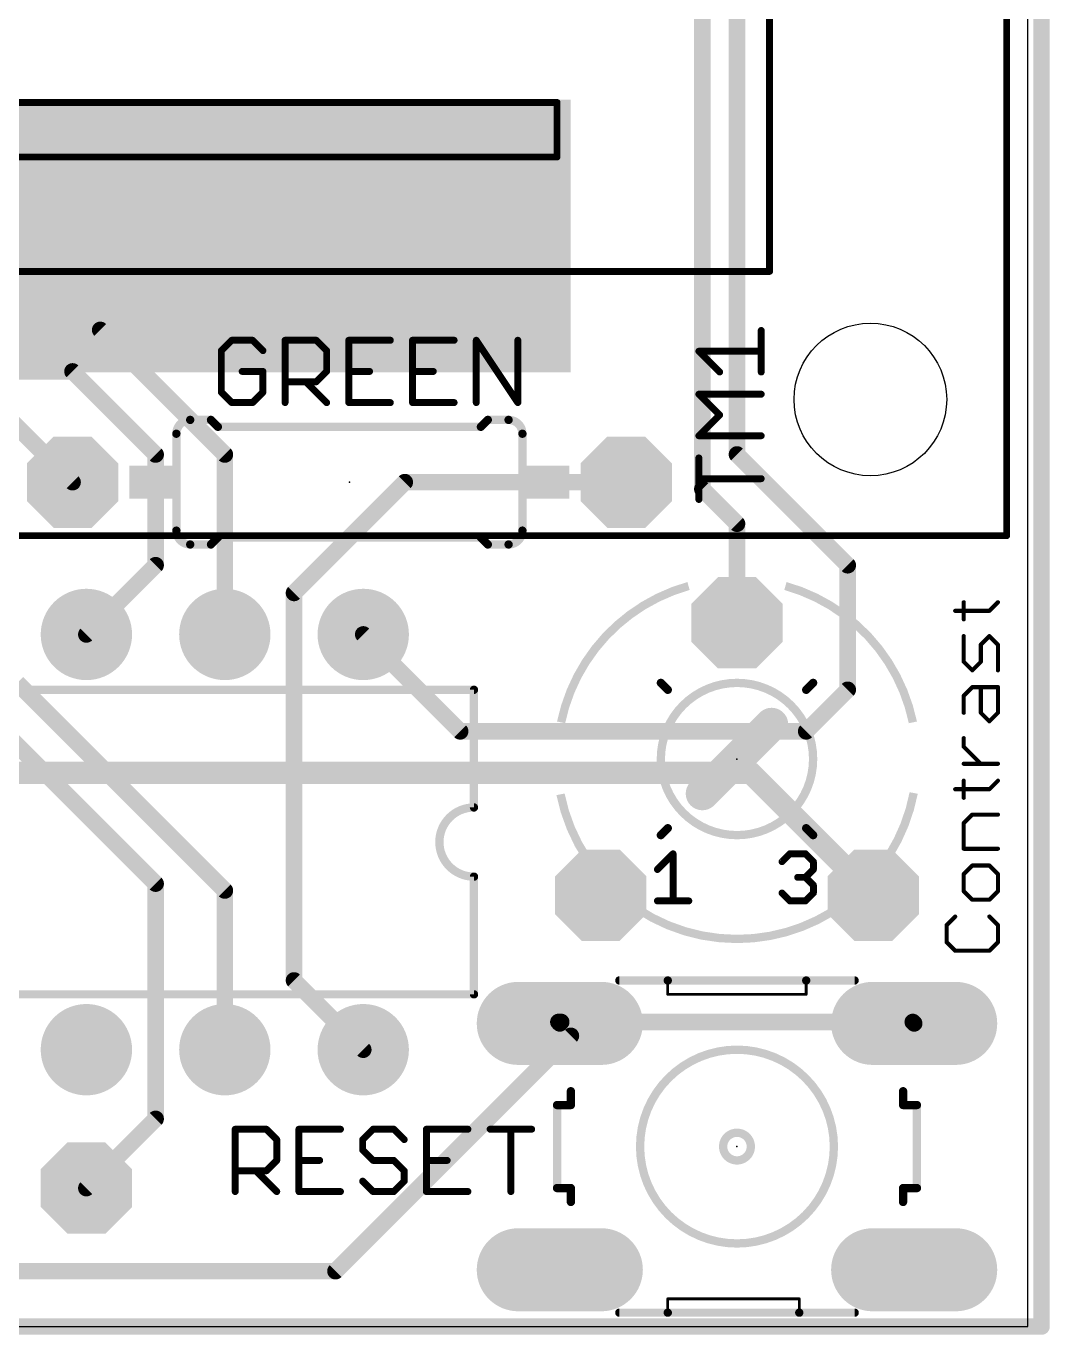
# Model space of a CAD drawing. Extents: x -0.2 to 81.2, y -0.2 to 53.5.
# Drawn here: x 62.4 to 81.18, y -0.15 to 23.86 of the extents above; entities that cross this region are included whole.
import ezdxf

# ---------------------------------------------------------------- set-up
doc = ezdxf.new("R2010")
doc.units = 0
for name, color, linetype in [('1', 12, 'CONTINUOUS'), ('16', 132, 'CONTINUOUS'), ('17', 110, 'CONTINUOUS'), ('20', 53, 'CONTINUOUS'), ('21', 253, 'CONTINUOUS'), ('23', 53, 'CONTINUOUS'), ('25', 253, 'CONTINUOUS'), ('43', 110, 'CONTINUOUS')]:
    doc.layers.add(name, color=color, linetype=linetype)

# ---------------------------------------------------------------- blocks, each defined once
blk = doc.blocks.new('RECT')
blk.add_solid([(-0.5, -0.5), (0.5, -0.5), (-0.5, 0.5), (0.5, 0.5)])
blk = doc.blocks.new('OCTAGONP')
at = {"const_width": 0.5}
blk.add_lwpolyline([(-0.25, -0.1036), (-0.25, 0.1036), (-0.1036, 0.25), (0.1036, 0.25), (0.25, 0.1036), (0.25, -0.1036), (0.1036, -0.25), (-0.1036, -0.25), (-0.25, -0.1036), (-0.25, 0.1036)], dxfattribs=at)
blk = doc.blocks.new('ROUNDP')
at = {"const_width": 0.5}
blk.add_lwpolyline([(0, -0.25, 1), (0, 0.25, 1), (0, -0.25)], format="xyb", dxfattribs=at)
blk = doc.blocks.new('LONGP100')
at = {"const_width": 1}
blk.add_lwpolyline([(-0.5, 0), (0.5, 0)], dxfattribs=at)
at = {"const_width": 0.5}
for points in [[(-0.5, 0.25, 1), (-0.5, -0.25)], [(0.5, -0.25, 1), (0.5, 0.25)]]:
    blk.add_lwpolyline(points, format="xyb", dxfattribs=at)

msp = doc.modelspace()

# ---------------------------------------------------------------- linework, layer by layer
at = {"layer": '1'}
for points, const_width in [([(63.246, 15.494), (49.022, 29.718)], 0.3048), ([(45.72, 10.16), (75.692, 10.16)], 0.4064), ([(75.692, 10.16), (77.938, 7.914)], 0.4064), ([(72.2122, 5.588), (72.1868, 5.5626)], 0.3048), ([(72.39, 5.588), (72.2122, 5.588)], 0.3048), ([(72.39, 5.334), (72.39, 5.588)], 0.3048), ([(68.072, 1.016), (72.39, 5.334)], 0.3048), ([(34.544, 1.016), (68.072, 1.016)], 0.3048)]:
    msp.add_lwpolyline(points, dxfattribs=dict(at, const_width=const_width))
for points, const_width in [([(63.1921, 15.4401, 1), (63.2999, 15.5479)], 0.1524), ([(75.7638, 10.2318, 1), (75.6202, 10.0882)], 0.2032), ([(75.692, 10.0584, 1), (75.692, 10.2616)], 0.2032), ([(77.8662, 7.8422, 1), (78.0098, 7.9858)], 0.2032), ([(72.1329, 5.6165, 1), (72.2407, 5.5087)], 0.1524), ([(72.2122, 5.6642, 1), (72.2122, 5.5118)], 0.1524), ([(72.2661, 5.5341, 1), (72.1583, 5.6419)], 0.1524), ([(72.4662, 5.588, 1), (72.3138, 5.588)], 0.1524), ([(72.39, 5.5118, 1), (72.39, 5.6642)], 0.1524), ([(72.3138, 5.334, 1), (72.4662, 5.334)], 0.1524), ([(72.4439, 5.2801, 1), (72.3361, 5.3879)], 0.1524), ([(68.0181, 1.0699, 1), (68.1259, 0.9621)], 0.1524), ([(68.072, 0.9398, 1), (68.072, 1.0922)], 0.1524)]:
    msp.add_lwpolyline(points, format="xyb", dxfattribs=dict(at, const_width=const_width))
at = {"layer": '16', "const_width": 0.3048}
for points in [[(81.026, 0), (81.026, 53.34)], [(75.438, 16.002), (75.438, 48.641)], [(74.803, 31.369), (74.803, 15.367)], [(60.452, 18.288), (63.754, 18.288)], [(63.754, 18.288), (66.04, 16.002)], [(57.912, 17.526), (63.246, 17.526)], [(63.246, 17.526), (64.77, 16.002)], [(64.77, 16.002), (64.77, 13.97)], [(66.04, 16.002), (66.04, 12.7)], [(77.47, 13.97), (75.438, 16.002)], [(67.31, 13.462), (69.342, 15.494)], [(69.342, 15.494), (73.406, 15.494)], [(74.803, 15.367), (75.438, 14.732)], [(75.438, 14.732), (75.438, 12.914)], [(64.77, 13.97), (63.5, 12.7)], [(77.47, 11.684), (77.47, 13.97)], [(67.31, 6.35), (67.31, 13.462)], [(66.04, 12.7), (65.532, 12.7)], [(70.358, 10.922), (68.58, 12.7)], [(66.04, 8.001), (62.23, 11.811)], [(76.708, 10.922), (77.47, 11.684)], [(61.722, 11.176), (64.77, 8.128)], [(70.358, 10.922), (76.708, 10.922)], [(64.77, 8.128), (64.77, 3.81)], [(66.04, 5.08), (66.04, 8.001)], [(67.31, 6.35), (68.58, 5.08)], [(72.1614, 5.588), (72.136, 5.588)], [(72.1868, 5.5626), (72.1614, 5.588)], [(72.1614, 5.588), (78.6638, 5.588)], [(78.6638, 5.588), (78.6892, 5.5626)], [(64.77, 3.81), (63.5, 2.54)], [(0, 0), (81.026, 0)]]:
    msp.add_lwpolyline(points, dxfattribs=at)
at = {"layer": '16', "const_width": 0.1524}
for points in [[(63.8079, 18.3419, 1), (63.7001, 18.2341)], [(63.754, 18.2118, 1), (63.754, 18.3642)], [(63.2999, 17.5799, 1), (63.1921, 17.4721)], [(63.246, 17.4498, 1), (63.246, 17.6022)], [(64.8462, 16.002, 1), (64.6938, 16.002)], [(64.7161, 15.9481, 1), (64.8239, 16.0559)], [(66.1162, 16.002, 1), (65.9638, 16.002)], [(65.9861, 15.9481, 1), (66.0939, 16.0559)], [(75.4919, 16.0559, 1), (75.3841, 15.9481)], [(75.3618, 16.002, 1), (75.5142, 16.002)], [(69.342, 15.5702, 1), (69.342, 15.4178)], [(69.3959, 15.4401, 1), (69.2881, 15.5479)], [(73.406, 15.4178, 1), (73.406, 15.5702)], [(74.8569, 15.4209, 1), (74.7491, 15.3131)], [(74.7268, 15.367, 1), (74.8792, 15.367)], [(75.5142, 14.732, 1), (75.3618, 14.732)], [(75.3841, 14.6781, 1), (75.4919, 14.7859)], [(64.6938, 13.97, 1), (64.8462, 13.97)], [(64.8239, 13.9161, 1), (64.7161, 14.0239)], [(77.5462, 13.97, 1), (77.3938, 13.97)], [(77.4161, 13.9161, 1), (77.5239, 14.0239)], [(67.3862, 13.462, 1), (67.2338, 13.462)], [(67.2561, 13.5159, 1), (67.3639, 13.4081)], [(75.3618, 12.914, 1), (75.5142, 12.914)], [(63.4461, 12.7539, 1), (63.5539, 12.6461)], [(65.532, 12.7762, 1), (65.532, 12.6238)], [(65.9638, 12.7, 1), (66.1162, 12.7)], [(66.04, 12.6238, 1), (66.04, 12.7762)], [(68.6339, 12.7539, 1), (68.5261, 12.6461)], [(77.5239, 11.6301, 1), (77.4161, 11.7379)], [(77.3938, 11.684, 1), (77.5462, 11.684)], [(70.358, 10.9982, 1), (70.358, 10.8458)], [(70.3041, 10.8681, 1), (70.4119, 10.9759)], [(76.6541, 10.9759, 1), (76.7619, 10.8681)], [(76.708, 10.8458, 1), (76.708, 10.9982)], [(64.8462, 8.128, 1), (64.6938, 8.128)], [(64.7161, 8.0741, 1), (64.8239, 8.1819)], [(66.1162, 8.001, 1), (65.9638, 8.001)], [(65.9861, 7.9471, 1), (66.0939, 8.0549)], [(67.3639, 6.4039, 1), (67.2561, 6.2961)], [(67.2338, 6.35, 1), (67.3862, 6.35)], [(72.136, 5.6642, 1), (72.136, 5.5118)], [(72.2153, 5.6419, 1), (72.1075, 5.5341)], [(72.1614, 5.6642, 1), (72.1614, 5.5118)], [(72.1329, 5.5087, 1), (72.2407, 5.6165)], [(72.1614, 5.5118, 1), (72.1614, 5.6642)], [(78.7177, 5.6419, 1), (78.6099, 5.5341)], [(78.6353, 5.5087, 1), (78.7431, 5.6165)], [(78.6638, 5.5118, 1), (78.6638, 5.6642)], [(65.9638, 5.08, 1), (66.1162, 5.08)], [(68.5261, 5.0261, 1), (68.6339, 5.1339)], [(64.6938, 3.81, 1), (64.8462, 3.81)], [(64.8239, 3.7561, 1), (64.7161, 3.8639)], [(63.4461, 2.5939, 1), (63.5539, 2.4861)], [(80.9498, 0, 1), (81.1022, 0)], [(81.026, -0.0762, 1), (81.026, 0.0762)]]:
    msp.add_lwpolyline(points, format="xyb", dxfattribs=at)
at = {"layer": '20'}
for p, q in [((80.772, 0), (80.772, 53.34)), ((0, 0), (80.772, 0))]:
    msp.add_line(p, q, dxfattribs=at)
msp.add_circle((77.886, 17.012), 1.4, dxfattribs=at)
at = {"layer": '21'}
for points, const_width in [([(80.386, 14.512), (80.386, 50.512)], 0.127), ([(76.036, 45.662), (76.036, 19.362)], 0.127), ([(72.136, 22.462), (8.636, 22.462)], 0.127), ([(72.136, 21.462), (72.136, 22.462)], 0.127), ([(8.636, 21.462), (72.136, 21.462)], 0.127), ([(76.036, 19.362), (4.736, 19.362)], 0.127), ([(65.405, 16.637), (65.786, 16.637)], 0.1524), ([(65.913, 16.51), (65.786, 16.637)], 0.1524), ([(65.913, 16.51), (70.739, 16.51)], 0.1524), ([(70.739, 16.51), (70.866, 16.637)], 0.1524), ([(71.247, 16.637), (70.866, 16.637)], 0.1524), ([(65.151, 16.383), (65.151, 14.605)], 0.1524), ([(71.501, 16.383), (71.501, 14.605)], 0.1524), ([(0.386, 14.512), (80.386, 14.512)], 0.127), ([(65.405, 14.351), (65.786, 14.351)], 0.1524), ([(65.913, 14.478), (65.786, 14.351)], 0.1524), ([(65.913, 14.478), (70.739, 14.478)], 0.1524), ([(70.739, 14.478), (70.866, 14.351)], 0.1524), ([(71.247, 14.351), (70.866, 14.351)], 0.1524), ([(79.5988, 12.977), (79.5988, 13.2905)], 0.0762), ([(80.0691, 13.1337), (80.2259, 13.2905)], 0.0762), ([(79.4421, 13.1337), (80.0691, 13.1337)], 0.0762), ([(79.5988, 12.1982), (79.5988, 12.6685)], 0.0762), ([(80.0691, 12.6685), (79.9124, 12.5118)], 0.0762), ([(79.9124, 12.5118), (79.9124, 12.1982)], 0.0762), ([(80.2259, 12.5118), (80.0691, 12.6685)], 0.0762), ([(80.2259, 12.0415), (80.2259, 12.5118)], 0.0762), ([(79.7556, 12.0415), (79.5988, 12.1982)], 0.0762), ([(79.9124, 12.1982), (79.7556, 12.0415)], 0.0762), ([(74.168, 11.684), (74.041, 11.811)], 0.1524), ([(76.708, 11.684), (76.835, 11.811)], 0.1524), ([(79.5988, 11.5762), (79.7556, 11.733)], 0.0762), ([(79.7556, 11.733), (80.2259, 11.733)], 0.0762), ([(79.9124, 11.2627), (79.9124, 11.733)], 0.0762), ([(80.2259, 11.733), (80.2259, 11.2627)], 0.0762), ([(70.612, 11.684), (33.528, 11.684)], 0.1524), ([(70.612, 9.525), (70.612, 11.684)], 0.1524), ([(79.5988, 11.2627), (79.5988, 11.5762)], 0.0762), ([(74.803, 9.779), (76.073, 11.049)], 0.6096), ([(80.0691, 11.1059), (79.9124, 11.2627)], 0.0762), ([(80.2259, 11.2627), (80.0691, 11.1059)], 0.0762), ([(79.5988, 10.6399), (79.5988, 10.7966)], 0.0762), ([(79.9124, 10.3263), (79.5988, 10.6399)], 0.0762), ([(80.2259, 10.3263), (79.5988, 10.3263)], 0.0762), ([(79.4421, 9.8594), (80.0691, 9.8594)], 0.0762), ([(79.5988, 9.7027), (79.5988, 10.0162)], 0.0762), ([(80.0691, 9.8594), (80.2259, 10.0162)], 0.0762), ([(79.5988, 9.2374), (79.7556, 9.3942)], 0.0762), ([(79.7556, 9.3942), (80.2259, 9.3942)], 0.0762), ([(74.168, 9.144), (74.041, 9.017)], 0.1524), ([(76.708, 9.144), (76.835, 9.017)], 0.1524), ([(79.5988, 8.7671), (79.5988, 9.2374)], 0.0762), ([(73.9775, 8.3867), (74.2656, 8.6748)], 0.127), ([(74.2656, 8.6748), (74.2656, 7.8105)], 0.127), ([(76.2635, 8.5308), (76.4076, 8.6748)], 0.127), ([(76.4076, 8.6748), (76.6957, 8.6748)], 0.127), ([(76.6957, 8.6748), (76.8397, 8.5308)], 0.127), ([(80.2259, 8.7671), (79.5988, 8.7671)], 0.0762), ([(76.8397, 8.3867), (76.6957, 8.2427)], 0.127), ([(76.8397, 8.5308), (76.8397, 8.3867)], 0.127), ([(79.7556, 8.4587), (79.5988, 8.3019)], 0.0762), ([(80.0691, 8.4587), (79.7556, 8.4587)], 0.0762), ([(80.2259, 8.3019), (80.0691, 8.4587)], 0.0762), ([(70.612, 6.096), (70.612, 8.255)], 0.1524), ([(76.6957, 8.2427), (76.5516, 8.2427)], 0.127), ([(76.6957, 8.2427), (76.8397, 8.0986)], 0.127), ([(79.5988, 8.3019), (79.5988, 7.9884)], 0.0762), ([(80.2259, 7.9884), (80.2259, 8.3019)], 0.0762), ([(76.4076, 7.8105), (76.2635, 7.9546)], 0.127), ([(76.8397, 7.9546), (76.6957, 7.8105)], 0.127), ([(76.8397, 8.0986), (76.8397, 7.9546)], 0.127), ([(79.5988, 7.9884), (79.7556, 7.8316)], 0.0762), ([(80.0691, 7.8316), (80.2259, 7.9884)], 0.0762), ([(73.9775, 7.8105), (74.5537, 7.8105)], 0.127), ([(76.6957, 7.8105), (76.4076, 7.8105)], 0.127), ([(79.7556, 7.8316), (80.0691, 7.8316)], 0.0762), ([(79.4421, 7.5232), (79.2853, 7.3664)], 0.0762), ([(80.2259, 7.3664), (80.0691, 7.5232)], 0.0762), ([(79.2853, 7.3664), (79.2853, 7.0529)], 0.0762), ([(80.2259, 7.0529), (80.2259, 7.3664)], 0.0762), ([(79.2853, 7.0529), (79.4421, 6.8961)], 0.0762), ([(80.0691, 6.8961), (80.2259, 7.0529)], 0.0762), ([(79.4421, 6.8961), (80.0691, 6.8961)], 0.0762), ([(74.168, 6.35), (73.279, 6.35)], 0.1524), ([(76.708, 6.35), (74.168, 6.35)], 0.1524), ([(74.168, 6.35), (74.168, 6.096)], 0.0508), ([(77.597, 6.35), (76.708, 6.35)], 0.1524), ([(76.708, 6.096), (76.708, 6.35)], 0.0508), ([(70.612, 6.096), (33.528, 6.096)], 0.1524), ([(76.708, 6.096), (74.168, 6.096)], 0.0508), ([(72.39, 4.064), (72.39, 4.318)], 0.1524), ([(78.486, 4.064), (78.486, 4.318)], 0.1524), ([(72.136, 4.064), (72.39, 4.064)], 0.1524), ([(72.136, 4.064), (72.136, 2.54)], 0.1524), ([(78.486, 4.064), (78.74, 4.064)], 0.1524), ([(78.74, 2.54), (78.74, 4.064)], 0.1524), ([(72.39, 2.54), (72.136, 2.54)], 0.1524), ([(72.39, 2.54), (72.39, 2.286)], 0.1524), ([(78.74, 2.54), (78.486, 2.54)], 0.1524), ([(78.486, 2.54), (78.486, 2.286)], 0.1524), ([(76.581, 0.508), (74.168, 0.508)], 0.0508), ([(74.168, 0.508), (74.168, 0.254)], 0.0508), ([(76.581, 0.508), (76.581, 0.254)], 0.0508), ([(73.279, 0.254), (74.168, 0.254)], 0.1524), ([(74.168, 0.254), (76.581, 0.254)], 0.1524), ([(76.581, 0.254), (77.597, 0.254)], 0.1524)]:
    msp.add_lwpolyline(points, dxfattribs=dict(at, const_width=const_width))
for points, const_width in [([(72.1678, 22.462, 1), (72.1043, 22.462)], 0.0635), ([(72.136, 22.4303, 1), (72.136, 22.4937)], 0.0635), ([(72.1043, 21.462, 1), (72.1678, 21.462)], 0.0635), ([(72.136, 21.4303, 1), (72.136, 21.4937)], 0.0635), ([(76.0042, 19.362, 1), (76.0678, 19.362)], 0.0635), ([(76.036, 19.3303, 1), (76.036, 19.3938)], 0.0635), ([(65.405, 16.637, 0.4142), (65.151, 16.383)], 0.1524), ([(65.405, 16.6751, 1), (65.405, 16.5989)], 0.0762), ([(65.405, 16.5989, 1), (65.405, 16.6751)], 0.0762), ([(65.8129, 16.6639, 1), (65.7591, 16.6101)], 0.0762), ([(65.786, 16.5989, 1), (65.786, 16.6751)], 0.0762), ([(65.913, 16.5481, 1), (65.913, 16.4719)], 0.0762), ([(65.8861, 16.4831, 1), (65.9399, 16.5369)], 0.0762), ([(70.7121, 16.5369, 1), (70.7659, 16.4831)], 0.0762), ([(70.739, 16.4719, 1), (70.739, 16.5481)], 0.0762), ([(70.866, 16.6751, 1), (70.866, 16.5989)], 0.0762), ([(70.8929, 16.6101, 1), (70.8391, 16.6639)], 0.0762), ([(71.501, 16.383, 0.4142), (71.247, 16.637)], 0.1524), ([(71.247, 16.6751, 1), (71.247, 16.5989)], 0.0762), ([(71.247, 16.5989, 1), (71.247, 16.6751)], 0.0762), ([(65.1891, 16.383, 1), (65.1129, 16.383)], 0.0762), ([(65.1129, 16.383, 1), (65.1891, 16.383)], 0.0762), ([(71.5391, 16.383, 1), (71.4629, 16.383)], 0.0762), ([(71.4629, 16.383, 1), (71.5391, 16.383)], 0.0762), ([(65.151, 14.605, 0.4142), (65.405, 14.351)], 0.1524), ([(65.1891, 14.605, 1), (65.1129, 14.605)], 0.0762), ([(71.247, 14.351, 0.4142), (71.501, 14.605)], 0.1524), ([(71.5391, 14.605, 1), (71.4629, 14.605)], 0.0762), ([(65.1129, 14.605, 1), (65.1891, 14.605)], 0.0762), ([(65.405, 14.3891, 1), (65.405, 14.3129)], 0.0762), ([(65.405, 14.3129, 1), (65.405, 14.3891)], 0.0762), ([(65.7591, 14.3779, 1), (65.8129, 14.3241)], 0.0762), ([(65.786, 14.3129, 1), (65.786, 14.3891)], 0.0762), ([(65.913, 14.5161, 1), (65.913, 14.4399)], 0.0762), ([(65.9399, 14.4511, 1), (65.8861, 14.5049)], 0.0762), ([(70.7659, 14.5049, 1), (70.7121, 14.4511)], 0.0762), ([(70.739, 14.4399, 1), (70.739, 14.5161)], 0.0762), ([(70.866, 14.3891, 1), (70.866, 14.3129)], 0.0762), ([(70.8391, 14.3241, 1), (70.8929, 14.3779)], 0.0762), ([(71.247, 14.3891, 1), (71.247, 14.3129)], 0.0762), ([(71.247, 14.3129, 1), (71.247, 14.3891)], 0.0762), ([(71.4629, 14.605, 1), (71.5391, 14.605)], 0.0762), ([(80.3543, 14.512, 1), (80.4178, 14.512)], 0.0635), ([(80.386, 14.4802, 1), (80.386, 14.5438)], 0.0635), ([(74.549, 13.589, 0.2801), (72.2102, 11.0865)], 0.1524), ([(78.6658, 11.0865, 0.2801), (76.327, 13.589)], 0.1524), ([(79.6179, 13.2905, 1), (79.5798, 13.2905)], 0.0381), ([(80.2394, 13.277, 1), (80.2124, 13.304)], 0.0381), ([(79.4421, 13.1528, 1), (79.4421, 13.1147)], 0.0381), ([(79.5798, 12.977, 1), (79.6179, 12.977)], 0.0381), ([(80.0557, 13.1472, 1), (80.0826, 13.1203)], 0.0381), ([(80.0691, 13.1147, 1), (80.0691, 13.1528)], 0.0381), ([(79.6179, 12.6685, 1), (79.5798, 12.6685)], 0.0381), ([(79.9314, 12.5118, 1), (79.8933, 12.5118)], 0.0381), ([(79.8989, 12.5252, 1), (79.9258, 12.4983)], 0.0381), ([(80.0826, 12.682, 1), (80.0557, 12.655)], 0.0381), ([(80.0826, 12.655, 1), (80.0557, 12.682)], 0.0381), ([(80.245, 12.5118, 1), (80.2069, 12.5118)], 0.0381), ([(80.2124, 12.4983, 1), (80.2394, 12.5252)], 0.0381), ([(79.6123, 12.2117, 1), (79.5854, 12.1847)], 0.0381), ([(79.5798, 12.1982, 1), (79.6179, 12.1982)], 0.0381), ([(79.7421, 12.0549, 1), (79.7691, 12.028)], 0.0381), ([(79.7421, 12.028, 1), (79.7691, 12.0549)], 0.0381), ([(79.8933, 12.1982, 1), (79.9314, 12.1982)], 0.0381), ([(79.9258, 12.1847, 1), (79.8989, 12.2117)], 0.0381), ([(80.2069, 12.0415, 1), (80.245, 12.0415)], 0.0381), ([(75.438, 9.017, 1), (75.438, 11.811, 1), (75.438, 9.017)], 0.1524), ([(74.0679, 11.8379, 1), (74.0141, 11.7841)], 0.0762), ([(76.8619, 11.7841, 1), (76.8081, 11.8379)], 0.0762), ([(79.7556, 11.7521, 1), (79.7556, 11.714)], 0.0381), ([(79.7691, 11.7195, 1), (79.7421, 11.7465)], 0.0381), ([(79.9314, 11.733, 1), (79.8933, 11.733)], 0.0381), ([(80.245, 11.733, 1), (80.2069, 11.733)], 0.0381), ([(80.2259, 11.714, 1), (80.2259, 11.7521)], 0.0381), ([(70.6501, 11.684, 1), (70.5739, 11.684)], 0.0762), ([(70.612, 11.6459, 1), (70.612, 11.7221)], 0.0762), ([(74.1411, 11.6571, 1), (74.1949, 11.7109)], 0.0762), ([(76.6811, 11.7109, 1), (76.7349, 11.6571)], 0.0762), ([(79.6179, 11.5762, 1), (79.5798, 11.5762)], 0.0381), ([(79.5854, 11.5897, 1), (79.6123, 11.5628)], 0.0381), ([(76.1808, 10.9412, 1), (75.9652, 11.1568)], 0.3048), ([(79.9258, 11.2762, 1), (79.8989, 11.2492)], 0.0381), ([(80.2394, 11.2492, 1), (80.2124, 11.2762)], 0.0381), ([(79.5798, 11.2627, 1), (79.6179, 11.2627)], 0.0381), ([(79.8933, 11.2627, 1), (79.9314, 11.2627)], 0.0381), ([(80.0557, 11.1194, 1), (80.0826, 11.0925)], 0.0381), ([(80.0557, 11.0925, 1), (80.0826, 11.1194)], 0.0381), ([(80.2069, 11.2627, 1), (80.245, 11.2627)], 0.0381), ([(79.6179, 10.7966, 1), (79.5798, 10.7966)], 0.0381), ([(79.6123, 10.6533, 1), (79.5854, 10.6264)], 0.0381), ([(79.5798, 10.6399, 1), (79.6179, 10.6399)], 0.0381), ([(79.5988, 10.3454, 1), (79.5988, 10.3073)], 0.0381), ([(79.8989, 10.3129, 1), (79.9258, 10.3398)], 0.0381), ([(80.2259, 10.3073, 1), (80.2259, 10.3454)], 0.0381), ([(74.6952, 9.8868, 1), (74.9108, 9.6712)], 0.3048), ([(75.438, 7.112, 0.3596), (78.6806, 9.7904)], 0.1524), ([(79.4421, 9.8785, 1), (79.4421, 9.8404)], 0.0381), ([(79.6179, 10.0162, 1), (79.5798, 10.0162)], 0.0381), ([(80.0557, 9.8729, 1), (80.0826, 9.846)], 0.0381), ([(80.0691, 9.8404, 1), (80.0691, 9.8785)], 0.0381), ([(80.2394, 10.0027, 1), (80.2124, 10.0297)], 0.0381), ([(72.2001, 9.7664, 0.3575), (75.438, 7.112)], 0.1524), ([(79.5798, 9.7027, 1), (79.6179, 9.7027)], 0.0381), ([(70.612, 9.525, 1), (70.612, 8.255)], 0.1524), ([(70.5739, 9.525, 1), (70.6501, 9.525)], 0.0762), ([(70.612, 9.4869, 1), (70.612, 9.5631)], 0.0762), ([(79.7556, 9.4133, 1), (79.7556, 9.3752)], 0.0381), ([(79.7691, 9.3807, 1), (79.7421, 9.4077)], 0.0381), ([(80.2259, 9.3752, 1), (80.2259, 9.4133)], 0.0381), ([(74.1949, 9.1171, 1), (74.1411, 9.1709)], 0.0762), ([(76.7349, 9.1709, 1), (76.6811, 9.1171)], 0.0762), ([(79.6179, 9.2374, 1), (79.5798, 9.2374)], 0.0381), ([(79.5854, 9.2509, 1), (79.6123, 9.224)], 0.0381), ([(74.0141, 9.0439, 1), (74.0679, 8.9901)], 0.0762), ([(76.8081, 8.9901, 1), (76.8619, 9.0439)], 0.0762), ([(74.2974, 8.6748, 1), (74.2339, 8.6748)], 0.0635), ([(74.2881, 8.6524, 1), (74.2432, 8.6973)], 0.0635), ([(76.4076, 8.7066, 1), (76.4076, 8.6431)], 0.0635), ([(76.43, 8.6524, 1), (76.3851, 8.6973)], 0.0635), ([(76.7181, 8.6973, 1), (76.6732, 8.6524)], 0.0635), ([(76.6957, 8.6431, 1), (76.6957, 8.7066)], 0.0635), ([(79.5988, 8.7862, 1), (79.5988, 8.7481)], 0.0381), ([(79.5798, 8.7671, 1), (79.6179, 8.7671)], 0.0381), ([(80.2259, 8.7481, 1), (80.2259, 8.7862)], 0.0381), ([(73.955, 8.4092, 1), (74, 8.3643)], 0.0635), ([(76.241, 8.5532, 1), (76.286, 8.5083)], 0.0635), ([(76.8715, 8.5308, 1), (76.808, 8.5308)], 0.0635), ([(76.808, 8.3867, 1), (76.8715, 8.3867)], 0.0635), ([(76.8173, 8.5083, 1), (76.8622, 8.5532)], 0.0635), ([(76.8622, 8.3643, 1), (76.8173, 8.4092)], 0.0635), ([(79.7556, 8.4777, 1), (79.7556, 8.4396)], 0.0381), ([(79.7691, 8.4452, 1), (79.7421, 8.4722)], 0.0381), ([(80.0826, 8.4722, 1), (80.0557, 8.4452)], 0.0381), ([(80.0691, 8.4396, 1), (80.0691, 8.4777)], 0.0381), ([(70.6501, 8.255, 1), (70.5739, 8.255)], 0.0762), ([(70.612, 8.2169, 1), (70.612, 8.2931)], 0.0762), ([(76.5516, 8.2744, 1), (76.5516, 8.2109)], 0.0635), ([(76.7181, 8.2651, 1), (76.6732, 8.2202)], 0.0635), ([(76.6732, 8.2651, 1), (76.7181, 8.2202)], 0.0635), ([(76.6957, 8.2109, 1), (76.6957, 8.2744)], 0.0635), ([(79.5854, 8.3154, 1), (79.6123, 8.2884)], 0.0381), ([(79.6179, 8.3019, 1), (79.5798, 8.3019)], 0.0381), ([(80.245, 8.3019, 1), (80.2069, 8.3019)], 0.0381), ([(80.2124, 8.2884, 1), (80.2394, 8.3154)], 0.0381), ([(76.286, 7.977, 1), (76.241, 7.9321)], 0.0635), ([(76.8715, 8.0986, 1), (76.808, 8.0986)], 0.0635), ([(76.808, 7.9546, 1), (76.8715, 7.9546)], 0.0635), ([(76.8173, 8.0762, 1), (76.8622, 8.1211)], 0.0635), ([(76.8622, 7.9321, 1), (76.8173, 7.977)], 0.0635), ([(79.6123, 8.0019, 1), (79.5854, 7.9749)], 0.0381), ([(79.5798, 7.9884, 1), (79.6179, 7.9884)], 0.0381), ([(80.2069, 7.9884, 1), (80.245, 7.9884)], 0.0381), ([(80.2394, 7.9749, 1), (80.2124, 8.0019)], 0.0381), ([(73.9775, 7.8422, 1), (73.9775, 7.7788)], 0.0635), ([(74.2339, 7.8105, 1), (74.2974, 7.8105)], 0.0635), ([(74.5537, 7.7788, 1), (74.5537, 7.8422)], 0.0635), ([(76.4076, 7.8422, 1), (76.4076, 7.7788)], 0.0635), ([(76.3851, 7.788, 1), (76.43, 7.833)], 0.0635), ([(76.6732, 7.833, 1), (76.7181, 7.788)], 0.0635), ([(76.6957, 7.7788, 1), (76.6957, 7.8422)], 0.0635), ([(79.7556, 7.8507, 1), (79.7556, 7.8126)], 0.0381), ([(79.7421, 7.8181, 1), (79.7691, 7.8451)], 0.0381), ([(80.0557, 7.8451, 1), (80.0826, 7.8181)], 0.0381), ([(80.0691, 7.8126, 1), (80.0691, 7.8507)], 0.0381), ([(79.4555, 7.5097, 1), (79.4286, 7.5366)], 0.0381), ([(80.0826, 7.5366, 1), (80.0557, 7.5097)], 0.0381), ([(79.3043, 7.3664, 1), (79.2662, 7.3664)], 0.0381), ([(79.2718, 7.3799, 1), (79.2988, 7.3529)], 0.0381), ([(80.245, 7.3664, 1), (80.2069, 7.3664)], 0.0381), ([(80.2124, 7.3529, 1), (80.2394, 7.3799)], 0.0381), ([(79.2988, 7.0663, 1), (79.2718, 7.0394)], 0.0381), ([(79.2662, 7.0529, 1), (79.3043, 7.0529)], 0.0381), ([(80.2069, 7.0529, 1), (80.245, 7.0529)], 0.0381), ([(80.2394, 7.0394, 1), (80.2124, 7.0663)], 0.0381), ([(79.4421, 6.9152, 1), (79.4421, 6.8771)], 0.0381), ([(79.4286, 6.8826, 1), (79.4555, 6.9096)], 0.0381), ([(80.0557, 6.9096, 1), (80.0826, 6.8826)], 0.0381), ([(80.0691, 6.8771, 1), (80.0691, 6.9152)], 0.0381), ([(73.279, 6.3881, 1), (73.279, 6.3119)], 0.0762), ([(74.168, 6.3881, 1), (74.168, 6.3119)], 0.0762), ([(74.168, 6.3119, 1), (74.168, 6.3881)], 0.0762), ([(74.1807, 6.35, 1), (74.1553, 6.35)], 0.0254), ([(76.708, 6.3881, 1), (76.708, 6.3119)], 0.0762), ([(76.708, 6.3119, 1), (76.708, 6.3881)], 0.0762), ([(76.7207, 6.35, 1), (76.6953, 6.35)], 0.0254), ([(77.597, 6.3119, 1), (77.597, 6.3881)], 0.0762), ([(70.5739, 6.096, 1), (70.6501, 6.096)], 0.0762), ([(70.612, 6.0579, 1), (70.612, 6.1341)], 0.0762), ([(74.168, 6.1087, 1), (74.168, 6.0833)], 0.0254), ([(74.1553, 6.096, 1), (74.1807, 6.096)], 0.0254), ([(76.6953, 6.096, 1), (76.7207, 6.096)], 0.0254), ([(76.708, 6.0833, 1), (76.708, 6.1087)], 0.0254), ([(75.438, 1.524, 1), (75.438, 5.08, 1), (75.438, 1.524)], 0.1524), ([(72.4281, 4.318, 1), (72.3519, 4.318)], 0.0762), ([(78.5241, 4.318, 1), (78.4479, 4.318)], 0.0762), ([(72.136, 4.1021, 1), (72.136, 4.0259)], 0.0762), ([(72.1741, 4.064, 1), (72.0979, 4.064)], 0.0762), ([(72.3519, 4.064, 1), (72.4281, 4.064)], 0.0762), ([(72.39, 4.0259, 1), (72.39, 4.1021)], 0.0762), ([(78.486, 4.1021, 1), (78.486, 4.0259)], 0.0762), ([(78.4479, 4.064, 1), (78.5241, 4.064)], 0.0762), ([(78.7781, 4.064, 1), (78.7019, 4.064)], 0.0762), ([(78.74, 4.0259, 1), (78.74, 4.1021)], 0.0762), ([(75.438, 3.048, 1), (75.438, 3.556, 1), (75.438, 3.048)], 0.1524), ([(72.136, 2.5781, 1), (72.136, 2.5019)], 0.0762), ([(72.0979, 2.54, 1), (72.1741, 2.54)], 0.0762), ([(72.4281, 2.54, 1), (72.3519, 2.54)], 0.0762), ([(72.39, 2.5019, 1), (72.39, 2.5781)], 0.0762), ([(78.486, 2.5781, 1), (78.486, 2.5019)], 0.0762), ([(78.5241, 2.54, 1), (78.4479, 2.54)], 0.0762), ([(78.7019, 2.54, 1), (78.7781, 2.54)], 0.0762), ([(78.74, 2.5019, 1), (78.74, 2.5781)], 0.0762), ([(72.3519, 2.286, 1), (72.4281, 2.286)], 0.0762), ([(78.4479, 2.286, 1), (78.5241, 2.286)], 0.0762), ([(74.168, 0.5207, 1), (74.168, 0.4953)], 0.0254), ([(74.1807, 0.508, 1), (74.1553, 0.508)], 0.0254), ([(76.5937, 0.508, 1), (76.5683, 0.508)], 0.0254), ([(76.581, 0.4953, 1), (76.581, 0.5207)], 0.0254), ([(73.279, 0.2921, 1), (73.279, 0.2159)], 0.0762), ([(74.168, 0.2921, 1), (74.168, 0.2159)], 0.0762), ([(74.168, 0.2159, 1), (74.168, 0.2921)], 0.0762), ([(74.1553, 0.254, 1), (74.1807, 0.254)], 0.0254), ([(76.581, 0.2921, 1), (76.581, 0.2159)], 0.0762), ([(76.581, 0.2159, 1), (76.581, 0.2921)], 0.0762), ([(76.5683, 0.254, 1), (76.5937, 0.254)], 0.0254), ([(77.597, 0.2159, 1), (77.597, 0.2921)], 0.0762)]:
    msp.add_lwpolyline(points, format="xyb", dxfattribs=dict(at, const_width=const_width))
at = {"layer": '23'}
for p in [(68.326, 15.494), (75.438, 10.414), (75.438, 3.302)]:
    msp.add_point(p, dxfattribs=at)
at = {"layer": '25', "const_width": 0.127}
for points in [[(75.8825, 17.5153), (75.8825, 18.2779)], [(66.1672, 18.0985), (65.9765, 17.9078)], [(66.5485, 18.0985), (66.1672, 18.0985)], [(66.7392, 17.9078), (66.5485, 18.0985)], [(67.1459, 16.9545), (67.1459, 18.0985)], [(67.1459, 18.0985), (67.7179, 18.0985)], [(67.7179, 18.0985), (67.9085, 17.9078)], [(69.0779, 18.0985), (68.3153, 18.0985)], [(68.3153, 18.0985), (68.3153, 16.9545)], [(70.2473, 18.0985), (69.4847, 18.0985)], [(69.4847, 18.0985), (69.4847, 16.9545)], [(70.6541, 16.9545), (70.6541, 18.0985)], [(70.6541, 18.0985), (71.4167, 16.9545)], [(71.4167, 16.9545), (71.4167, 18.0985)], [(65.9765, 17.9078), (65.9765, 17.1452)], [(67.9085, 17.9078), (67.9085, 17.5265)], [(75.1198, 17.5153), (74.7385, 17.8966)], [(74.7385, 17.8966), (75.8825, 17.8966)], [(66.7392, 17.5265), (66.3578, 17.5265)], [(66.7392, 17.1452), (66.7392, 17.5265)], [(67.9085, 17.5265), (67.7179, 17.3358)], [(68.3153, 17.5265), (68.6966, 17.5265)], [(69.4847, 17.5265), (69.866, 17.5265)], [(67.7179, 17.3358), (67.1459, 17.3358)], [(67.5272, 17.3358), (67.9085, 16.9545)], [(65.9765, 17.1452), (66.1672, 16.9545)], [(66.5485, 16.9545), (66.7392, 17.1452)], [(75.1198, 16.7272), (74.7385, 17.1085)], [(74.7385, 17.1085), (75.8825, 17.1085)], [(66.1672, 16.9545), (66.5485, 16.9545)], [(68.3153, 16.9545), (69.0779, 16.9545)], [(69.4847, 16.9545), (70.2473, 16.9545)], [(74.7385, 16.3459), (75.1198, 16.7272)], [(75.8825, 16.3459), (74.7385, 16.3459)], [(74.7385, 15.1765), (74.7385, 15.9392)], [(75.8825, 15.5578), (74.7385, 15.5578)], [(66.2305, 2.4765), (66.2305, 3.6205)], [(66.2305, 3.6205), (66.8025, 3.6205)], [(66.8025, 3.6205), (66.9931, 3.4298)], [(68.1625, 3.6205), (67.3999, 3.6205)], [(67.3999, 3.6205), (67.3999, 2.4765)], [(68.76, 3.6205), (68.5693, 3.4298)], [(69.1413, 3.6205), (68.76, 3.6205)], [(69.3319, 3.4298), (69.1413, 3.6205)], [(70.5013, 3.6205), (69.7387, 3.6205)], [(69.7387, 3.6205), (69.7387, 2.4765)], [(70.9081, 3.6205), (71.6707, 3.6205)], [(71.2894, 2.4765), (71.2894, 3.6205)], [(66.9931, 3.4298), (66.9931, 3.0485)], [(68.5693, 3.4298), (68.5693, 3.2391)], [(68.5693, 3.2391), (68.76, 3.0485)], [(66.8025, 2.8578), (66.2305, 2.8578)], [(66.6118, 2.8578), (66.9931, 2.4765)], [(66.9931, 3.0485), (66.8025, 2.8578)], [(67.3999, 3.0485), (67.7812, 3.0485)], [(68.76, 3.0485), (69.1413, 3.0485)], [(69.1413, 3.0485), (69.3319, 2.8578)], [(69.3319, 2.8578), (69.3319, 2.6672)], [(69.7387, 3.0485), (70.12, 3.0485)], [(68.76, 2.4765), (68.5693, 2.6672)], [(69.3319, 2.6672), (69.1413, 2.4765)], [(67.3999, 2.4765), (68.1625, 2.4765)], [(69.1413, 2.4765), (68.76, 2.4765)], [(69.7387, 2.4765), (70.5013, 2.4765)]]:
    msp.add_lwpolyline(points, dxfattribs=at)
at = {"layer": '25', "const_width": 0.0635}
for points in [[(75.9143, 18.2779, 1), (75.8508, 18.2779)], [(66.1672, 18.1302, 1), (66.1672, 18.0667)], [(66.1896, 18.076, 1), (66.1447, 18.1209)], [(66.5709, 18.1209, 1), (66.526, 18.076)], [(66.5485, 18.0667, 1), (66.5485, 18.1302)], [(67.1776, 18.0985, 1), (67.1141, 18.0985)], [(67.1459, 18.1302, 1), (67.1459, 18.0667)], [(67.7403, 18.1209, 1), (67.6954, 18.076)], [(67.7179, 18.0667, 1), (67.7179, 18.1302)], [(68.347, 18.0985, 1), (68.2835, 18.0985)], [(68.3153, 18.1302, 1), (68.3153, 18.0667)], [(69.0779, 18.0667, 1), (69.0779, 18.1302)], [(69.5164, 18.0985, 1), (69.4529, 18.0985)], [(69.4847, 18.1302, 1), (69.4847, 18.0667)], [(70.2473, 18.0667, 1), (70.2473, 18.1302)], [(70.6858, 18.0985, 1), (70.6223, 18.0985)], [(70.6805, 18.1161, 1), (70.6277, 18.0809)], [(71.4485, 18.0985, 1), (71.385, 18.0985)], [(66.0083, 17.9078, 1), (65.9447, 17.9078)], [(65.954, 17.9303, 1), (65.999, 17.8854)], [(66.7167, 17.8854, 1), (66.7616, 17.9303)], [(67.9403, 17.9078, 1), (67.8768, 17.9078)], [(67.8861, 17.8854, 1), (67.931, 17.9303)], [(74.7385, 17.9284, 1), (74.7385, 17.8649)], [(74.761, 17.9191, 1), (74.7161, 17.8742)], [(75.8825, 17.8649, 1), (75.8825, 17.9284)], [(66.3578, 17.5582, 1), (66.3578, 17.4947)], [(66.7709, 17.5265, 1), (66.7074, 17.5265)], [(66.7392, 17.4947, 1), (66.7392, 17.5582)], [(67.8768, 17.5265, 1), (67.9403, 17.5265)], [(67.931, 17.504, 1), (67.8861, 17.5489)], [(68.3153, 17.5582, 1), (68.3153, 17.4947)], [(68.6966, 17.4947, 1), (68.6966, 17.5582)], [(69.4847, 17.5582, 1), (69.4847, 17.4947)], [(69.866, 17.4947, 1), (69.866, 17.5582)], [(75.0974, 17.4928, 1), (75.1423, 17.5377)], [(75.8508, 17.5153, 1), (75.9143, 17.5153)], [(67.1459, 17.3676, 1), (67.1459, 17.3041)], [(67.5497, 17.3583, 1), (67.5048, 17.3134)], [(67.6954, 17.3583, 1), (67.7403, 17.3134)], [(67.7179, 17.3041, 1), (67.7179, 17.3676)], [(65.9447, 17.1452, 1), (66.0083, 17.1452)], [(65.999, 17.1676, 1), (65.954, 17.1227)], [(66.7074, 17.1452, 1), (66.7709, 17.1452)], [(66.7616, 17.1227, 1), (66.7167, 17.1676)], [(74.7385, 17.1403, 1), (74.7385, 17.0768)], [(74.761, 17.131, 1), (74.7161, 17.0861)], [(75.8825, 17.0768, 1), (75.8825, 17.1403)], [(66.1672, 16.9862, 1), (66.1672, 16.9228)], [(66.1447, 16.932, 1), (66.1896, 16.977)], [(66.526, 16.977, 1), (66.5709, 16.932)], [(66.5485, 16.9228, 1), (66.5485, 16.9862)], [(67.1141, 16.9545, 1), (67.1776, 16.9545)], [(67.8861, 16.932, 1), (67.931, 16.977)], [(68.3153, 16.9862, 1), (68.3153, 16.9228)], [(68.2835, 16.9545, 1), (68.347, 16.9545)], [(69.0779, 16.9228, 1), (69.0779, 16.9862)], [(69.4529, 16.9545, 1), (69.5164, 16.9545)], [(69.4847, 16.9862, 1), (69.4847, 16.9228)], [(70.2473, 16.9228, 1), (70.2473, 16.9862)], [(70.6223, 16.9545, 1), (70.6858, 16.9545)], [(71.385, 16.9545, 1), (71.4485, 16.9545)], [(71.3903, 16.9369, 1), (71.4432, 16.9721)], [(75.1423, 16.7048, 1), (75.0974, 16.7497)], [(75.0974, 16.7048, 1), (75.1423, 16.7497)], [(74.7385, 16.3776, 1), (74.7385, 16.3141)], [(74.7161, 16.3683, 1), (74.761, 16.3234)], [(75.8825, 16.3141, 1), (75.8825, 16.3776)], [(74.7703, 15.9392, 1), (74.7068, 15.9392)], [(74.7385, 15.5896, 1), (74.7385, 15.5261)], [(75.8825, 15.5261, 1), (75.8825, 15.5896)], [(74.7068, 15.1765, 1), (74.7703, 15.1765)], [(66.2305, 3.6522, 1), (66.2305, 3.5887)], [(66.2623, 3.6205, 1), (66.1988, 3.6205)], [(66.8249, 3.6429, 1), (66.78, 3.598)], [(66.8025, 3.5887, 1), (66.8025, 3.6522)], [(67.4316, 3.6205, 1), (67.3681, 3.6205)], [(67.3999, 3.6522, 1), (67.3999, 3.5887)], [(68.1625, 3.5887, 1), (68.1625, 3.6522)], [(68.76, 3.6522, 1), (68.76, 3.5887)], [(68.7824, 3.598, 1), (68.7375, 3.6429)], [(69.1637, 3.6429, 1), (69.1188, 3.598)], [(69.1413, 3.5887, 1), (69.1413, 3.6522)], [(69.7387, 3.6522, 1), (69.7387, 3.5887)], [(69.7704, 3.6205, 1), (69.7069, 3.6205)], [(70.5013, 3.5887, 1), (70.5013, 3.6522)], [(70.9081, 3.6522, 1), (70.9081, 3.5887)], [(71.3212, 3.6205, 1), (71.2577, 3.6205)], [(71.6707, 3.5887, 1), (71.6707, 3.6522)], [(67.0249, 3.4298, 1), (66.9614, 3.4298)], [(66.9707, 3.4074, 1), (67.0156, 3.4523)], [(68.601, 3.4298, 1), (68.5375, 3.4298)], [(68.5468, 3.4523, 1), (68.5917, 3.4074)], [(69.3095, 3.4074, 1), (69.3544, 3.4523)], [(68.5375, 3.2391, 1), (68.601, 3.2391)], [(68.5917, 3.2616, 1), (68.5468, 3.2167)], [(66.2305, 2.8896, 1), (66.2305, 2.8261)], [(66.6343, 2.8803, 1), (66.5894, 2.8354)], [(66.78, 2.8803, 1), (66.8249, 2.8354)], [(66.8025, 2.8261, 1), (66.8025, 2.8896)], [(66.9614, 3.0485, 1), (67.0249, 3.0485)], [(67.0156, 3.026, 1), (66.9707, 3.0709)], [(67.3999, 3.0802, 1), (67.3999, 3.0167)], [(67.7812, 3.0167, 1), (67.7812, 3.0802)], [(68.76, 3.0802, 1), (68.76, 3.0167)], [(68.7375, 3.026, 1), (68.7824, 3.0709)], [(69.1637, 3.0709, 1), (69.1188, 3.026)], [(69.1413, 3.0167, 1), (69.1413, 3.0802)], [(69.3637, 2.8578, 1), (69.3002, 2.8578)], [(69.3095, 2.8354, 1), (69.3544, 2.8803)], [(69.7387, 3.0802, 1), (69.7387, 3.0167)], [(70.12, 3.0167, 1), (70.12, 3.0802)], [(68.5917, 2.6896, 1), (68.5468, 2.6447)], [(69.3002, 2.6672, 1), (69.3637, 2.6672)], [(69.3544, 2.6447, 1), (69.3095, 2.6896)], [(66.1988, 2.4765, 1), (66.2623, 2.4765)], [(66.9707, 2.454, 1), (67.0156, 2.499)], [(67.3999, 2.5083, 1), (67.3999, 2.4447)], [(67.3681, 2.4765, 1), (67.4316, 2.4765)], [(68.1625, 2.4447, 1), (68.1625, 2.5083)], [(68.76, 2.5083, 1), (68.76, 2.4447)], [(68.7375, 2.454, 1), (68.7824, 2.499)], [(69.1188, 2.499, 1), (69.1637, 2.454)], [(69.1413, 2.4447, 1), (69.1413, 2.5083)], [(69.7387, 2.5083, 1), (69.7387, 2.4447)], [(69.7069, 2.4765, 1), (69.7704, 2.4765)], [(70.5013, 2.4447, 1), (70.5013, 2.5083)], [(71.2577, 2.4765, 1), (71.3212, 2.4765)]]:
    msp.add_lwpolyline(points, format="xyb", dxfattribs=at)

# ---------------------------------------------------------------- block references
at = {"layer": '17', "xscale": 1.6764, "yscale": 1.6764}
for name, p, rotation in [('OCTAGONP', (63.246, 15.494), 180), ('OCTAGONP', (63.246, 15.494), 180), ('OCTAGONP', (73.406, 15.494), 180), ('OCTAGONP', (73.406, 15.494), 180), ('ROUNDP', (63.5, 12.7), 270), ('ROUNDP', (63.5, 12.7), 270), ('ROUNDP', (66.04, 12.7), 270), ('ROUNDP', (66.04, 12.7), 270), ('ROUNDP', (68.58, 12.7), 270), ('ROUNDP', (68.58, 12.7), 270), ('ROUNDP', (63.5, 5.08), 270), ('ROUNDP', (63.5, 5.08), 270), ('ROUNDP', (66.04, 5.08), 270), ('ROUNDP', (66.04, 5.08), 270), ('ROUNDP', (68.58, 5.08), 270), ('ROUNDP', (68.58, 5.08), 270)]:
    msp.add_blockref(name, p, dxfattribs=dict(at, rotation=rotation))
at = {"layer": '17'}
for name, p, xscale, yscale in [('OCTAGONP', (75.438, 12.914), 1.6764, 1.6764), ('OCTAGONP', (75.438, 12.914), 1.6764, 1.6764), ('OCTAGONP', (72.938, 7.914), 1.6764, 1.6764), ('OCTAGONP', (72.938, 7.914), 1.6764, 1.6764), ('OCTAGONP', (77.938, 7.914), 1.6764, 1.6764), ('OCTAGONP', (77.938, 7.914), 1.6764, 1.6764), ('LONGP100', (72.1868, 5.5626), 1.524, 1.524), ('LONGP100', (72.1868, 5.5626), 1.524, 1.524), ('LONGP100', (78.6892, 5.5626), 1.524, 1.524), ('LONGP100', (78.6892, 5.5626), 1.524, 1.524), ('OCTAGONP', (63.5, 2.54), 1.6764, 1.6764), ('OCTAGONP', (63.5, 2.54), 1.6764, 1.6764), ('LONGP100', (72.1868, 1.0414), 1.524, 1.524), ('LONGP100', (72.1868, 1.0414), 1.524, 1.524), ('LONGP100', (78.6892, 1.0414), 1.524, 1.524), ('LONGP100', (78.6892, 1.0414), 1.524, 1.524)]:
    msp.add_blockref(name, p, dxfattribs=dict(at, xscale=xscale, yscale=yscale))
at = {"layer": '21', "xscale": 0.8636, "yscale": 0.6096, "rotation": 180}
for p in [(64.7192, 15.494), (71.9328, 15.494)]:
    msp.add_blockref('RECT', p, dxfattribs=at)
at = {"layer": '43', "xscale": 64, "yscale": 5}
msp.add_blockref('RECT', (40.386, 20.012), dxfattribs=at)

doc.saveas('drawing.dxf')
